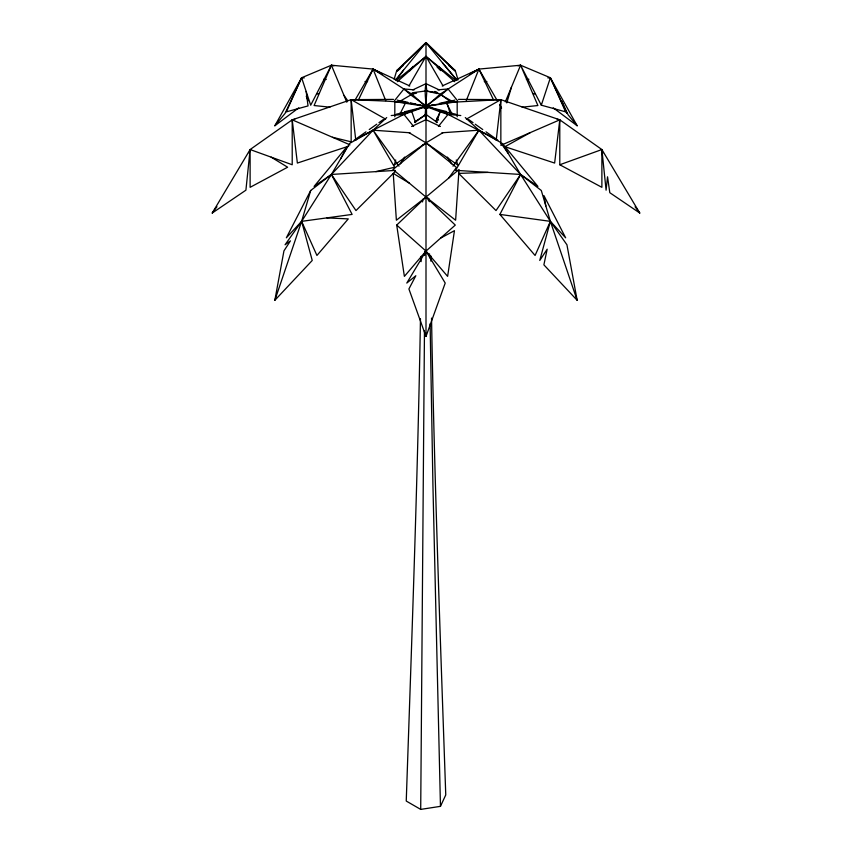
<?xml version="1.0" encoding="UTF-8"?>
<svg xmlns="http://www.w3.org/2000/svg" width="852" height="852" viewBox="0 0 852 852"><rect width="100%" height="100%" fill="white"/><g stroke="black" fill="none" stroke-linecap="round" stroke-linejoin="round"><path stroke-width="1.28" d="M424.466 330.768L420.707 809.4L440.463 806.343L445.756 794.937C440.26 636.007 434.264 477.067 431.538 318.073M424.69 255.419L424.701 251.446M420.462 318.765C417.693 479.57 411.761 640.321 406.244 801.05L420.707 809.4M421.09 261.649L421.144 256.335M422.571 201.924L422.667 199.272M449.015 65.764L455.287 70.609L426 42.6L426 83.666L426.831 91.026L425.169 115.041L426 119.685L426 336.455L408.907 288.956L415.829 275.739L406.787 283.066L426 251.084L455.287 225.088L426 197.078L392.985 169.495L426 142.848L443.072 132.603M459.015 169.495L455.618 220.231L426 197.078L396.382 220.231L393.241 173.371L409.493 183.286M439.217 89.897L426 83.666C423.412 95.616 428.045 107.821 426 119.685L411.591 126.469M496.205 140.346L500.848 99.641L458.504 99.386M386.712 117.565L373.08 130.196L331.407 174.458L310.692 190.507L301.629 221.35L312.237 260.456L274.845 300.298L283.94 250.893L290.436 240.882L285.069 244.769L301.629 221.35L331.407 174.458L349.735 143.36L373.08 130.196L403.944 114.402L410.707 111.186L426 106.425L446.789 102.549L500.848 99.641L559.785 119.834L601.885 149.547L639.767 213.032L609.808 192.701L607.54 176.801L606.091 190.177L601.885 149.547L559.785 164.755L559.785 119.834L557.187 119.28M249.274 153.232L250.115 149.547L292.215 119.834L351.152 99.641L393.496 99.386M425.361 109.003L426.969 104.125M395.711 159.995L394.274 165.011L426 142.848L457.726 165.011L456.289 159.995M506.78 102.9L511.434 87.224M394.114 79.289L396.382 71.696L426 42.6L455.618 71.696L458.057 79.875M547.847 77.915L550.371 77.745L565.653 111.857L541.308 105.19L550.371 77.745L520.593 65.221L478.92 69.087L442.231 85.945M274.845 300.298L301.629 221.35L352.11 214.416L331.407 174.458L314.1 186.386L347.009 146.65L340.566 158.909M436.437 122.635L440.111 111.857L441.293 111.186L455.554 114.147M426 336.455L445.213 283.066L426 251.084L396.712 225.088L426 197.078L458.067 170.293M466.257 100.664L478.92 69.087L496.929 100.046M505.321 101.878L520.593 65.221L518.059 65.892M435.723 121.495L440.111 111.857L448.056 114.402L497.866 140.239L485.991 131.826M358.596 99.663L373.08 69.087L409.769 85.945M400.014 113.934L405.211 103.518L405.211 102.549L400.972 101.047M310.692 190.507L286.347 237.815L301.629 221.35L316.923 255.462L348.287 218.889L326.87 217.888M508.08 153.222L500.475 142.359L478.92 130.196L455.575 170.325L520.593 174.458L541.308 190.507L550.371 221.35L535.077 255.462L499.89 214.416L520.593 174.458L502.265 143.36L537.9 186.386L520.593 174.458L478.92 130.196L465.288 117.565M298.754 107.831L274.845 125.755L301.629 77.745L331.407 65.221L373.08 69.087L382.101 73.986M408.96 85.914L426 56.424L455.926 80.578M354.783 100.525L373.08 69.087L379.747 72.846M271.17 157.151L287.635 167.216L250.115 187.323L250.115 149.547L245.909 190.177L212.233 213.032L250.115 149.547L292.215 164.755L292.215 119.834L294.781 119.291M400.397 163.893L404.583 157.119M409.855 70.769L412.932 66.435M452.998 166.151L478.92 130.196L441.996 132.774M396.233 80.056L403.443 70.247M448.557 178.238L456.48 167.45L426 142.848L408.928 132.603M212.233 213.032L216.962 206.706M394.295 100.951L403.944 88.949L414.147 89.854M438.397 126.415L448.056 114.402L460.794 115.542M395.403 80.12L426 42.6L456.544 80.045M274.845 125.755L285.069 113.412L301.629 77.745L304.217 77.926M424.211 108.374L440.111 94.21L478.92 69.087L493.404 99.663M395.488 171.263L355.987 210.572L331.407 174.458L395.136 170.4M426 42.6L396.712 70.609L402.985 65.764M397.245 81.686L426 56.424L454.755 81.686M423.774 107.703L441.293 94.881L448.056 88.949L457.705 100.951M397.543 70.897L400.504 68.416M396.531 80.216L426 56.424L443.04 85.914M414.775 122.454L425.169 115.041L426.831 115.041L437.225 122.454M366.009 131.826L354.134 140.239L373.08 130.196L410.004 132.774M369.246 129.536L376.797 124.179M378.948 122.645L383.262 119.589M414.583 121.974L425.169 115.041M399.684 101.42L415.041 92.538M466.374 119.142L500.848 99.641L500.848 144.041M470.986 73.56L478.92 69.087L469.899 73.986M530.317 132.593L504.948 146.704L554.631 163.062L559.785 119.834L500.848 145.351M440.644 238.091L454.457 230.668L447.62 276.378L426 251.084L404.38 276.378L396.712 225.088M412.783 89.897L426 83.666M316.923 94.21L319.351 93.315M348.66 146.171L297.369 163.062L292.215 119.834L349.991 144.851M391.206 115.542L403.944 114.402L426 106.425L457.183 101.676L457.183 116.788M454.872 100.078L446.789 102.549L450.175 113.38M404.753 111.74L426 106.425L428.599 106.532M422.975 144.883L425.073 144.382M375.817 171.635L394.636 167.248L373.08 130.196L399.002 166.151M430.995 105.297L433.487 104.732M439.717 103.326L452.199 100.504M385.743 100.664L373.08 69.087L411.889 94.21L416.585 93.166M396.446 114.147L410.707 111.186L411.889 111.857L415.563 122.635M399.641 113.348L410.707 111.186M412.176 92.793L425.169 91.026L437.225 92.442M522.106 107.171L537.9 105.541L520.593 65.221L541.308 105.19M437.853 89.854L448.056 88.949M526.387 79.417L528.911 79.247M423.423 106.532L426 106.425L446.597 111.58M488.089 172.392L458.664 173.393L496.013 210.572L520.593 174.458L550.371 221.35L566.931 244.769L577.155 300.298L543.885 264.844L547.176 249.199L539.763 260.456L550.371 221.35L499.89 214.416M484.277 81.622L486.886 81.558M364.997 81.558L367.574 81.611M323.632 79.279L326.231 79.46M448.056 114.402C418.066 99.79 383.57 101.441 351.152 99.641L351.152 141.847L332.472 137.268M329.937 107.171L314.1 105.541L331.407 65.221L333.899 65.881M402.73 101.164L407.906 102.336M410.494 102.922L415.659 104.093M418.247 104.679L420.835 105.265M426.831 91.026L437.108 93.571M449.174 112.219L451.752 112.869M397.128 100.078L405.211 102.549M532.67 93.326L535.077 94.21M440.111 111.857L426 106.425L394.817 101.676L394.817 116.788M426 119.685L440.409 126.469M434.861 91.42L452.316 101.42M559.785 164.755L601.885 187.323L601.885 149.547L602.726 153.232M385.626 119.142L351.152 99.641L355.795 140.346M428.258 107.725L410.707 94.881L403.944 88.949M468.738 119.589L473.052 122.645M475.203 124.179L482.754 129.536M441.293 94.881L450.399 101.697M553.267 107.842L577.155 125.755L550.371 77.745L566.931 113.412L561.564 100.973L568.06 114.764L577.155 125.755M411.889 94.21L427.8 108.385M437.076 67.02L440.697 70.609M436.81 118.151L438.61 120.1M442.507 62.835L457.045 80.173M403.944 114.402L413.603 126.415M635.07 206.748L639.767 213.032M439.068 66.435L442.145 70.769M343.92 95.275L347.722 100.706M447.417 157.119L451.603 163.893M499.602 104.626L501.604 108.066M446.789 103.518L451.986 113.934M425.02 104.093L426.618 108.896M346.828 102.24L331.407 65.221L310.692 105.19L301.629 77.745L286.347 111.857L308.041 105.914L306.166 91.462M306.241 96.159L308.115 100.813M577.155 300.298L550.371 221.35L565.653 237.815L543.959 195.651L545.834 205.928M429.333 199.006L429.429 201.658M428.428 198.175L428.492 200.827M440.463 806.343L432.922 484.852L430.111 323.781M430.856 255.888L430.91 261.181M429.557 253.875L429.589 257.826"/></g></svg>
